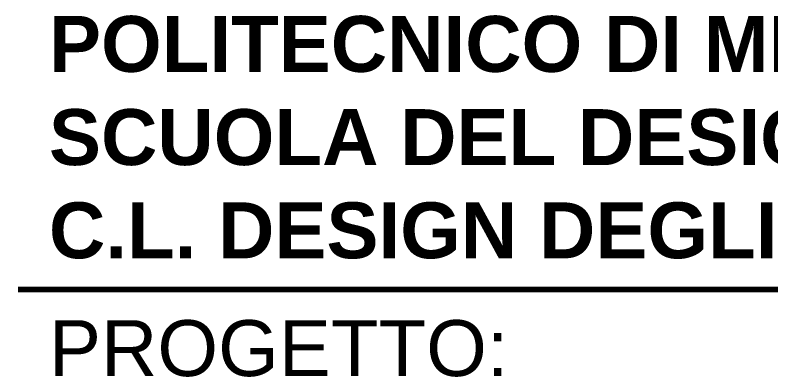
# Paper-space layout 'Layout1' of a CAD drawing. Header units: inches. Extents: x -0.3 to 11.4, y -0.3 to 8.
# Drawn here: x 10.1679 to 10.6493, y 4.8214 to 5.0516 of the extents above; entities that cross this region are included whole.
import ezdxf
from ezdxf.enums import TextEntityAlignment as Align

# ---------------------------------------------------------------- set-up
doc = ezdxf.new("R2010")
doc.units = ezdxf.units.IN
doc.header["$MEASUREMENT"] = 0
doc.linetypes.add('DASHDOT', pattern=[1, 0.5, -0.25, 0, -0.25])
doc.layers.add('G-ANNO-TTLB', color=3, linetype='Continuous')
doc.layers.add('Simbologia', color=8, linetype='DASHDOT', lineweight=18)
doc.styles.add('ARIAL', font='arial.ttf')
doc.styles.add('ARIAL-BOLD', font='arialbd.ttf')

# ---------------------------------------------------------------- blocks, each defined once
blk = doc.blocks.new('BLOCK_TITLE')
at = {"layer": 'G-ANNO-TTLB', "const_width": 0.18}
blk.add_lwpolyline([(0, 250), (-50, 250)], dxfattribs=at)
at = {"layer": '', "style": 'ARIAL'}
blk.add_text('PROGETTO:', height=1.8, dxfattribs=at).set_placement((-49, 249.016), align=Align.TOP_LEFT)
at = {"layer": '', "insert": (-49, 250.983), "char_height": 1.8, "width": 56.86944, "attachment_point": 7, "style": 'ARIAL-BOLD'}
blk.add_mtext('POLITECNICO DI MILANO\\PSCUOLA DEL DESIGN\\PC.L. DESIGN DEGLI INTERNI', dxfattribs=at)
at = {"layer": '', "style": 'ARIAL-BOLD'}
for tag, p, height in [('PROJECT_TITLE_001', (-45.424, 223.215), 3.6), ('STUDENTS_001', (-31.508, 166.517), 1.8), ('DRAWING_TITLE_001', (-35.418, 141.47), 1.8), ('NOTES_001', (-25.591, 124.1), 1.8), ('FILENAME_001', (-37.914, 107.94), 1.8)]:
    blk.add_attdef(tag, p, '', height=height, dxfattribs=at)
at = {"layer": '', "style": 'ARIAL-BOLD', "flags": 2}
for tag, p in [('CLASS_001', (-38.651, 195.31)), ('PROFESSOR_001', (-36.499, 174.104))]:
    blk.add_attdef(tag, p, '', height=1.8, dxfattribs=at)
at = {"layer": '', "style": 'ARIAL-BOLD'}
for tag, p in [('VERSION_9', (-49, 92.5)), ('VERSION_8', (-49, 87.5)), ('VERSION_7', (-49, 82.5)), ('VERSION_6', (-49, 77.5)), ('VERSION_5', (-49, 72.5)), ('VERSION_4', (-49, 67.5)), ('VERSION_3', (-49, 62.5)), ('VERSION_2', (-49, 57.5)), ('VERSION_1', (-49, 52.5)), ('SHEET_TOTAL', (-5.681, 47.981)), ('DATE', (-39.015, 5.53)), ('REV', (-39.015, 2.506))]:
    blk.add_attdef(tag, text='', height=1.8, dxfattribs=at).set_placement(p, align=Align.MIDDLE_LEFT)
for tag, p in [('DATA_9', (-2.806, 92.5)), ('DATA_8', (-2.806, 87.5)), ('DATA_7', (-2.806, 82.5)), ('DATA_6', (-2.806, 77.5)), ('DATA_5', (-2.806, 72.5)), ('DATA_4', (-2.806, 67.5)), ('DATA_3', (-2.806, 62.5)), ('DATA_2', (-2.806, 57.5)), ('DATA_1', (-2.806, 52.5)), ('SHEET_COPY', (-11.423, 47.981)), ('SCALE', (-4.416, 5.53))]:
    blk.add_attdef(tag, text='', height=1.8, dxfattribs=at).set_placement(p, align=Align.MIDDLE_RIGHT)
blk.add_attdef('SHEET', text='', height=9.6, dxfattribs=at).set_placement((-25, 25), align=Align.MIDDLE_CENTER)
at = {"layer": 'Simbologia', "style": 'ARIAL-BOLD', "flags": 2}
blk.add_attdef('CLASS_002', (-34.886, 192.279), '', height=1.8, dxfattribs=at)
at = {"layer": 'Simbologia', "style": 'ARIAL-BOLD'}
for tag, p in [('STUDENTS_002', (-31.649, 163.486)), ('STUDENTS_003', (-31.659, 160.455))]:
    blk.add_attdef(tag, p, '', height=1.8, dxfattribs=at)

psp = doc.layouts.get("Layout1")

# ---------------------------------------------------------------- block references
at = {"xscale": 0.01977277110999556, "yscale": 0.01977277110999556, "zscale": 0.01977277110999556}
psp.add_blockref('BLOCK_TITLE', (11.15828, -0.06629), dxfattribs=at)

doc.saveas('drawing.dxf')
